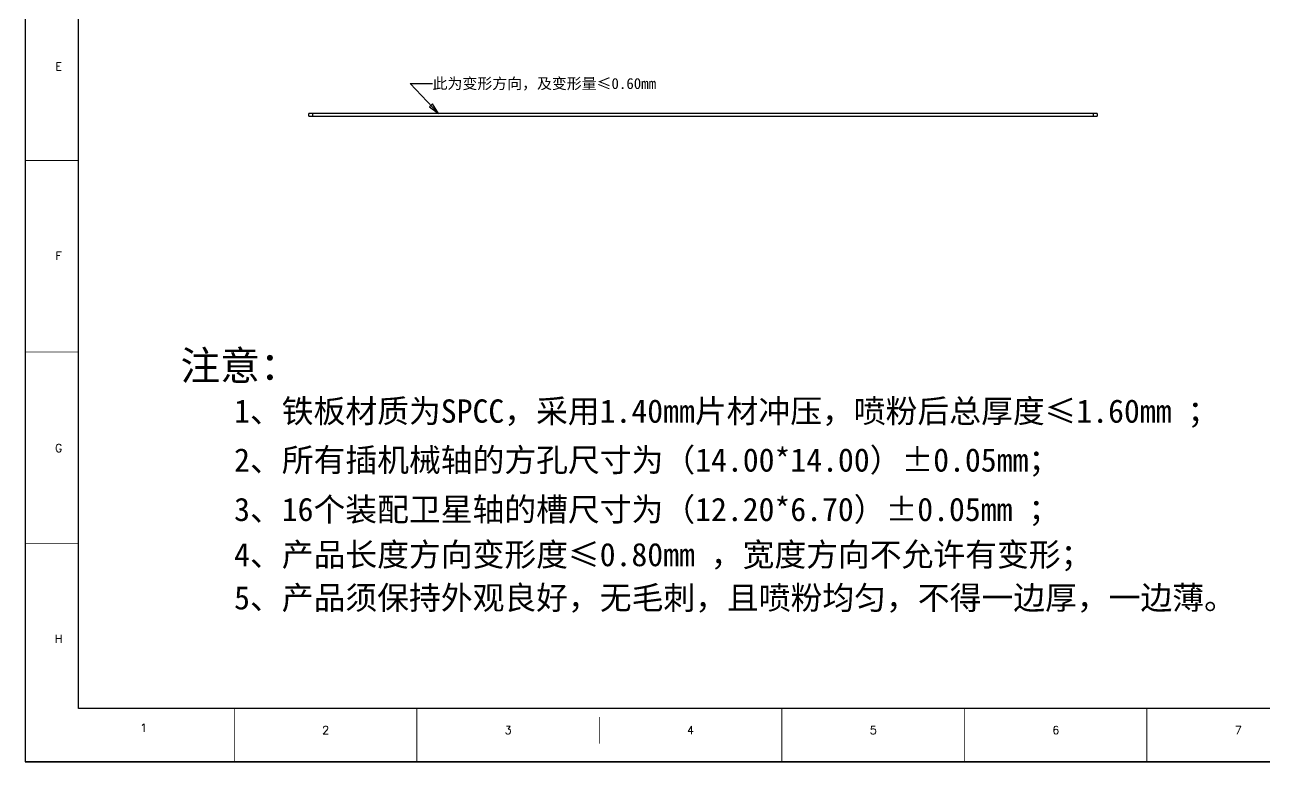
# Model space of a CAD drawing. Header units: millimetres. Extents: x 468 to 1700, y 277 to 1148.
# Drawn here: x 468 to 1148, y 277 to 682 of the extents above; entities that cross this region are included whole.
import ezdxf
from ezdxf.enums import TextEntityAlignment as Align

# ---------------------------------------------------------------- set-up
doc = ezdxf.new("R2010")
doc.units = ezdxf.units.MM
doc.header["$LTSCALE"] = 16.335
doc.layers.get('0').update_dxf_attribs({"linetype": 'CONTINUOUS'})
doc.layers.add('02', color=1, linetype='CONTINUOUS')
doc.layers.add('图层2', color=5, linetype='CONTINUOUS')
doc.styles.add('POSITION', font='romanc.shx', dxfattribs={"height": 3})
doc.styles.add('样式 1', font='')
doc.styles.get('样式 1').set_extended_font_data('NSimSun')
doc.dimstyles.get("Standard").update_dxf_attribs({"dimtxt": 2.5, "dimasz": 2.5, "dimexe": 0.125, "dimexo": 0.0625, "dimtad": 1, "dimdsep": 46, "dimtxsty": 'Standard', "dimblk": 'CLOSED', "dimblk1": 'CLOSED', "dimblk2": 'CLOSED', "dimcen": 0.09, "dimazin": 2, "dimtp": 0.01, "dimtm": 0.01, "dimtfac": 1, "dimtofl": 0, "dimtmove": 0, "dimatfit": 3, "dimldrblk": 'CLOSED', "dimfxl": 1, "dimtolj": 1, "dimarcsym": 0})

# ---------------------------------------------------------------- blocks, each defined once
blk = doc.blocks.new('10')
for p, q in [((-290.48, 882.14), (-290.48, 288.14)), ((-270.48, 308.14), (-270.48, 862.14)), ((530.52, 308.14), (-270.48, 308.14)), ((550.52, 288.14), (-290.48, 288.14)), ((-290.48, 288.14), (550.52, 288.14))]:
    blk.add_line(p, q)
at = {"const_width": 0.3}
for points in [[(-270.48, 513.39), (-290.48, 513.39)], [(-270.48, 441.64), (-290.48, 441.64)], [(-270.48, 369.89), (-290.48, 369.89)], [(-212.08, 308.14), (-212.08, 288.14)], [(-143.68, 308.14), (-143.68, 288.14)], [(-6.88, 308.14), (-6.88, 288.14)], [(61.52, 308.14), (61.52, 288.14)], [(129.92, 308.14), (129.92, 288.14)], [(-75.28, 304.97), (-75.28, 294.97)]]:
    blk.add_lwpolyline(points, dxfattribs=at)
at = {"style": 'POSITION'}
for s, p in [('E', (-277.93, 548.62)), ('F', (-277.93, 477.72)), ('G', (-277.93, 405.68)), ('H', (-277.93, 334.21)), ('1', (-246.07, 300.86)), ('2', (-177.85, 300.01)), ('3', (-109.41, 300.01)), ('4', (-41.08, 300.01)), ('5', (27.43, 300.01)), ('6', (95.83, 300.01)), ('7', (164.23, 300.01))]:
    blk.add_text(s, height=3, dxfattribs=at).set_placement(p, align=Align.MIDDLE_CENTER)
blk = doc.blocks.new('_CLOSED')
at = {"color": 0, "linetype": 'ByBlock'}
for p, q in [((0, 0), (-1, 0.2)), ((-1, 0.2), (-1, -0.2)), ((-1, -0.2), (0, 0)), ((-1, 0), (0, 0))]:
    blk.add_line(p, q, dxfattribs=at)

msp = doc.modelspace()

# ---------------------------------------------------------------- linework, layer by layer
at = {"color": 7, "linetype": 'Continuous'}
for p, q in [((623.908, 631.803), (623.908, 633.303)), ((1056.548, 633.303), (623.908, 633.303)), ((625.908, 633.303), (625.908, 631.803)), ((1054.548, 631.803), (1054.548, 633.303)), ((1056.548, 633.303), (1056.548, 631.803)), ((623.908, 631.803), (1056.548, 631.803))]:
    msp.add_line(p, q, dxfattribs=at)

# ---------------------------------------------------------------- block references
at = {"xscale": 1.464587871581443, "yscale": 1.464587871581443, "zscale": 1.46458787158145}
msp.add_blockref('10', (893.566, -144.383), dxfattribs=at)

# ---------------------------------------------------------------- texts
at = {"layer": '02', "insert": (691.801, 652.797), "char_height": 6, "attachment_point": 1, "style": '样式 1'}
msp.add_mtext('此为变形方向，及变形量≤0.60mm', dxfattribs=at)
at = {"layer": '02', "insert": (553.394, 503.054), "char_height": 16, "width": 702.16123, "attachment_point": 1, "style": '样式 1'}
msp.add_mtext('注意：', dxfattribs=at)
at = {"layer": '图层2', "char_height": 12.8, "width": 610.10767, "attachment_point": 1, "style": '样式 1'}
for s, insert in [('\\pt332.8;1、铁板材质为SPCC，采用1.40mm片材冲压，喷粉后总厚度≤1.60mm ；', (582.825, 476.473)), ('\\pt332.8;2、所有插机械轴的方孔尺寸为（14.00*14.00）±0.05mm；', (582.825, 449.647)), ('\\pt332.8;3、16个装配卫星轴的槽尺寸为（12.20*6.70）±0.05mm ；', (582.825, 422.524)), ('\\pt332.8;4、产品长度方向变形度≤0.80mm ，宽度方向不允许有变形；', (582.825, 397.737)), ('\\pt332.8;5、产品须保持外观良好，无毛刺，且喷粉均匀，不得一边厚，一边薄。', (582.825, 374.04))]:
    msp.add_mtext(s, dxfattribs=dict(at, insert=insert))

# ---------------------------------------------------------------- leaders
at = {"layer": '02', "annotation_type": 0, "has_hookline": 1, "hookline_direction": 0, "text_width": 128.313}
msp.add_leader([(695.009, 633.368), (679.503, 649.797), (691.711, 649.797)], dimstyle='Standard', override={"dimtxt": 8, "dimasz": 6, "dimexe": 0.5, "dimexo": 0.5, "dimgap": 0.09, "dimtad": 0, "dimzin": 0, "dimcen": 0.05, "dimtol": 0, "dimtzin": 0}, dxfattribs=at)

doc.saveas('drawing.dxf')
